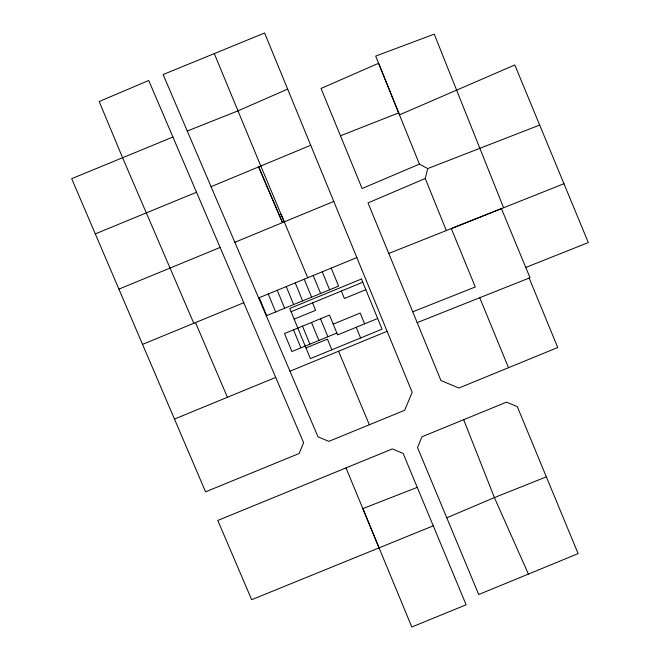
<?xml version="1.0" encoding="UTF-8"?>
<svg xmlns="http://www.w3.org/2000/svg" width="660" height="660" viewBox="0 0 660 660"><rect width="100%" height="100%" fill="white"/><g stroke="black" fill="none" stroke-linecap="round" stroke-linejoin="round"><path stroke-width="0.99" d="M446.333 230.546L425.255 178.513L427.713 168.589L539.698 125.045M287.669 89.116L237.699 110.971L187.267 131.035M307.733 277.753L260.799 166.031L258.662 166.93L279.229 215.028L281.061 214.252L284.287 221.875M419.422 164.125L362.101 188.512L321.04 88.456L378.592 63.294L419.422 164.125L427.713 168.589M425.255 178.513L368.016 202.9L440.962 380.531L458.89 388.039L557.741 347.515L529.163 278.066M446.795 517.803L494.398 497.582L546.348 476.858L578.119 553.616L478.723 594.528L417.516 447.538L421.987 436.763L506.525 402.154L517.3 406.626L546.348 476.858M211.068 186.681L318.046 436.879L328.853 441.35L404.679 410.281L412.186 392.32L264.611 33L163.119 74.531L211.068 186.681L310.728 145.266M234.861 242.294L333.795 201.424M172.912 137.024L71.692 178.67L205.582 491.832L299.178 453.486L303.616 442.678L148.731 80.479L99.19 101.516L122.595 157.748L193.801 323.293M95.296 233.887L196.523 192.242M118.899 289.113L220.126 247.459M142.543 344.371L243.771 302.717M258.621 297.94L356.854 257.573M291.093 311.701L362.777 282.241M294.162 319.151L315.612 310.34L312.551 302.882M365.846 289.699L344.388 298.51L341.327 291.06M333.209 324.126L360.178 313.046L364.617 323.837M336.872 333.052L291.91 351.524L284.518 333.539L329.48 315.067L337.639 334.917L377.668 318.475M305.984 347.927L327.434 339.116L331.832 349.792M289.963 371.2L387.148 331.303M174.471 419.067L275.69 377.421M433.265 525.814L251.658 599.701L217.792 520.451L392.32 448.932L403.128 453.412L466.125 604.799L411.799 627L346.005 467.915M388.781 253.448L563.962 183.727M412.731 311.817L475.299 286.968L451.308 228.599L501.435 208.618L530.013 277.72L417.161 322.633M525.781 267.448L588.308 242.566L514.808 64.969L399.473 114.856L375.672 56.1L434.239 34.13L503.613 207.76M340.477 135.779L398.698 112.876M417.285 487.361L362.843 508.588L379.054 547.866M528.421 574.076L494.398 497.582L463.675 419.694M279.229 215.028L282.497 222.61L258.662 166.93M195.508 322.591L227.436 397.295M260.799 166.031L214.294 53.608M338.572 351.252L369.336 424.751M479.737 297.742L508.513 367.702M356.21 327.286L360.599 337.969M331.204 268.108L338.596 286.093L266.656 315.653L259.273 297.668M322.212 271.804L329.604 289.789M313.219 275.5L320.611 293.486M304.227 279.197L311.619 297.182M320.488 318.763L327.88 336.748M295.234 282.892L302.626 300.877M311.495 322.459L318.887 340.445M286.242 286.588L293.634 304.573M302.503 326.155L309.895 344.132M277.258 290.284L284.641 308.269M293.51 329.843L300.902 347.828M268.265 293.98L275.649 311.957M361.457 279.015L289.765 308.467L310.373 358.611L382.058 329.159L361.457 279.015"/></g></svg>
